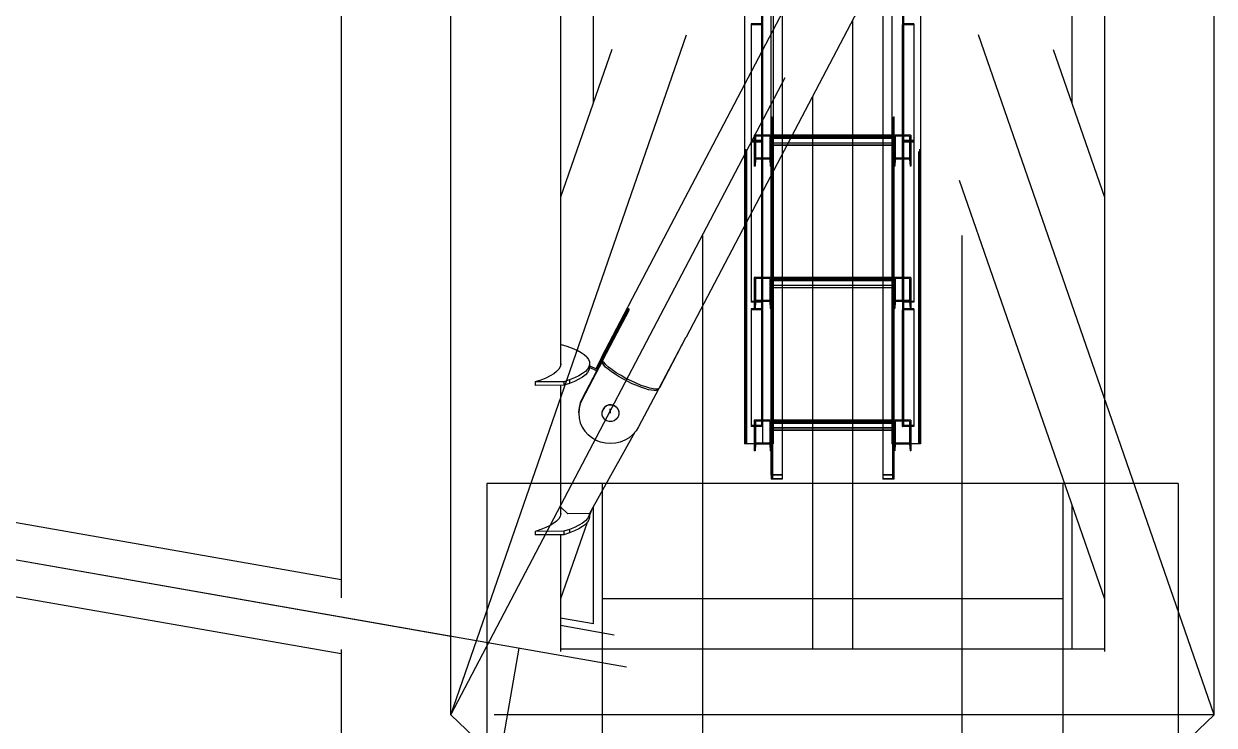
# Model space of a CAD drawing. Header units: millimetres. Extents: x 150209.93 to 150215.05, y 136675.65 to 136679.93.
# Drawn here: x 150211.237 to 150211.4023, y 136675.9511 to 136676.0486 of the extents above; entities that cross this region are included whole.
import ezdxf

# ---------------------------------------------------------------- set-up
doc = ezdxf.new("R2010")
doc.units = ezdxf.units.MM
doc.header["$LTSCALE"] = 0.25
for name, pattern in [('CENTER', [50.8, 31.75, -6.35, 6.35, -6.35]), ('HIDDEN', [9.525, 6.35, -3.175]), ('XKITLINE00', [0]), ('XKITLINE02', [4, 2, -2]), ('XKITLINE03', [6, 3, -1, 1, -1])]:
    doc.linetypes.add(name, pattern=pattern)

# ---------------------------------------------------------------- blocks, each defined once
blk = doc.blocks.new('çatıı')
at = {"color": 8, "linetype": 'CENTER'}
for p, q in [((12015, 1442.74), (12015, 3096.7)), ((12195, 1442.74), (12195, 3096.7)), ((11840, 1609.57), (12370, 2620.27)), ((11840, 1609.57), (11840, 2357.78)), ((12370, 1609.57), (12370, 2357.78)), ((11840, 1609.57), (12015, 2114.92)), ((12370, 1609.57), (12195, 2114.92)), ((11950.78, 1819.22), (11950.58, 1822.06)), ((11469.5, 1729.28), (12015, 1633.6)), ((11469.5, 1729.28), (12015, 1633.6)), ((11469.5, 1729.28), (11840, 1664.29)), ((11887.25, 1656), (11708.48, 637.15)), ((11887.25, 1656), (11729.82, 758.79)), ((11840, 1609.57), (12015, 1442.74)), ((12370, 1609.57), (11840, 1609.57)), ((12370, 1609.57), (12195, 1442.74))]:
    blk.add_line(p, q, dxfattribs=at)
at = {"color": 116, "linetype": 'XKITLINE02', "true_color": 0x136734}
for p, q in [((12062.5, 3025.09), (12062.5, 1776.2)), ((12062.5, 3022.24), (12062.5, 1792.91)), ((12063.35, 3024.89), (12063.35, 1776.01)), ((12063.35, 3022.43), (12063.35, 1773.55)), ((12070, 3025.09), (12070, 1776.08)), ((12140, 3024.82), (12140, 1776.08)), ((12146.65, 3024.77), (12146.65, 1776.01)), ((12146.65, 3022.43), (12146.65, 1773.55)), ((12147.5, 3025.09), (12147.5, 1776.2)), ((12147.5, 3022.24), (12147.5, 1792.91)), ((12044.65, 3002.41), (12044.65, 1798.89)), ((12045.18, 3000.84), (12045.18, 1797.94)), ((12062.42, 3000.84), (12062.42, 1797.94)), ((12062.95, 3002.41), (12062.95, 1798.89)), ((12147.05, 3002.41), (12147.05, 1798.89)), ((12147.58, 3000.84), (12147.58, 1797.94)), ((12164.82, 3000.84), (12164.82, 1797.94)), ((12165.35, 3002.41), (12165.35, 1798.89)), ((12166.2, 2977.62), (12166.2, 1797.82)), ((12063.8, 2643.09), (12063.8, 2085.53)), ((12055.7, 2095.49), (12055.7, 2069.66)), ((12055.7, 2095.49), (12055.7, 2008.52)), ((12056.5, 2095.49), (12056.5, 2007.86)), ((12070, 2097.35), (12070, 1999.02)), ((12153.5, 2095.49), (12153.5, 2007.86)), ((12154.3, 2095.49), (12154.3, 2008.52)), ((12055.7, 2089.6), (12048.5, 2089.6)), ((12048.5, 2089.6), (12048.5, 2082.36)), ((12056.5, 2088.94), (12048.5, 2088.94)), ((12063.8, 2085.53), (12063.8, 1987.2)), ((12161.5, 2088.94), (12153.5, 2088.94)), ((12161.5, 2089.6), (12154.3, 2089.6)), ((12161.5, 2089.6), (12161.5, 2007.86)), ((12048.5, 2082.49), (12048.5, 2007.86)), ((12056.5, 2071.19), (12056.5, 2007.86)), ((12043.8, 2047.39), (12043.8, 2046.97)), ((12043.8, 2047.39), (12043.8, 1949.06)), ((12050.5, 2012.29), (12050.5, 2006.85)), ((12062.5, 2012.29), (12050.5, 2012.29)), ((12050.5, 2009.18), (12050.5, 1996.31)), ((12051.56, 2011.6), (12051.18, 2006.85)), ((12061.43, 2011.6), (12051.56, 2011.6)), ((12051.56, 2011.6), (12051.56, 1995.62)), ((12056.5, 2014.41), (12055.7, 2014.41)), ((12061.43, 2011.6), (12061.82, 2006.85)), ((12061.43, 2011.6), (12061.43, 1995.62)), ((12062.5, 2012.29), (12062.5, 2002.13)), ((12062.5, 2012.29), (12062.5, 2005.14)), ((12076.96, 2012.29), (12062.5, 2012.29)), ((12147.5, 2011.45), (12062.5, 2011.45)), ((12076.06, 2010.58), (12062.5, 2010.58)), ((12147.5, 2010.04), (12062.5, 2010.04)), ((12062.5, 2008.7), (12062.5, 1996.31)), ((12147.5, 2012.29), (12140, 2012.29)), ((12147.5, 2010.58), (12140, 2010.58)), ((12147.5, 2012.29), (12147.5, 1996.31)), ((12147.5, 2012.29), (12147.5, 2006.85)), ((12159.5, 2012.29), (12147.5, 2012.29)), ((12147.5, 2012.29), (12147.5, 2005.14)), ((12148.56, 2011.6), (12148.18, 2006.85)), ((12148.56, 2011.6), (12148.56, 1995.62)), ((12158.43, 2011.6), (12148.56, 2011.6)), ((12153.5, 2014.41), (12153.5, 2007.86)), ((12154.3, 2014.41), (12153.5, 2014.41)), ((12154.3, 2014.41), (12154.3, 2008.52)), ((12158.43, 2011.6), (12158.43, 1995.62)), ((12158.43, 2011.6), (12158.82, 2006.85)), ((12159.5, 2012.29), (12159.5, 1996.31)), ((12159.5, 2012.29), (12159.5, 2006.85)), ((12055.7, 2008.52), (12048.5, 2008.52)), ((12056.5, 2007.86), (12048.5, 2007.86)), ((12048.5, 2007.86), (12048.5, 2005.37)), ((12056.5, 2007.86), (12048.5, 2007.86)), ((12055.7, 2007.36), (12048.5, 2007.36)), ((12048.5, 2005.37), (12048.5, 1896.25)), ((12051.18, 2006.85), (12050.5, 2006.85)), ((12050.5, 2006.85), (12050.5, 1990.87)), ((12051.18, 2006.85), (12051.18, 1990.87)), ((12055.7, 2007.36), (12055.7, 1891.78)), ((12056.5, 2002.9), (12055.7, 2002.9)), ((12056.5, 2007.86), (12056.5, 1891.78)), ((12062.5, 2006.85), (12061.82, 2006.85)), ((12061.82, 2006.85), (12061.82, 1990.87)), ((12147.5, 2006.85), (12062.5, 2006.85)), ((12147.5, 2006.75), (12062.5, 2006.75)), ((12147.5, 2005.24), (12062.5, 2005.24)), ((12073.21, 2005.14), (12062.5, 2005.14)), ((12062.5, 2002.13), (12062.5, 1990.87)), ((12147.5, 2005.14), (12140, 2005.14)), ((12147.5, 2006.85), (12147.5, 1990.87)), ((12148.18, 2006.85), (12147.5, 2006.85)), ((12148.18, 2006.85), (12148.18, 1990.87)), ((12161.5, 2007.86), (12153.5, 2007.86)), ((12153.5, 2007.86), (12153.5, 1891.78)), ((12161.5, 2007.86), (12153.5, 2007.86)), ((12154.3, 2002.9), (12153.5, 2002.9)), ((12161.5, 2008.52), (12154.3, 2008.52)), ((12154.3, 2007.36), (12154.3, 1891.78)), ((12161.5, 2007.36), (12154.3, 2007.36)), ((12158.82, 2006.85), (12158.82, 1990.87)), ((12159.5, 2006.85), (12158.82, 2006.85)), ((12159.5, 2006.85), (12159.5, 1990.87)), ((12161.5, 2008.52), (12161.5, 2007.86)), ((12161.5, 2007.86), (12161.5, 1896.25)), ((12050.5, 1996.31), (12050.5, 1990.87)), ((12062.5, 1996.31), (12050.5, 1996.31)), ((12051.56, 1995.62), (12051.18, 1990.87)), ((12061.43, 1995.62), (12051.56, 1995.62)), ((12055.7, 1995.73), (12055.7, 1891.78)), ((12061.43, 1995.62), (12061.82, 1990.87)), ((12062.5, 1996.31), (12062.5, 1990.87)), ((12147.5, 1996.31), (12147.5, 1990.87)), ((12159.5, 1996.31), (12147.5, 1996.31)), ((12148.56, 1995.62), (12148.18, 1990.87)), ((12158.43, 1995.62), (12148.56, 1995.62)), ((12158.43, 1995.62), (12158.82, 1990.87)), ((12159.5, 1996.31), (12159.5, 1990.87)), ((12051.18, 1990.87), (12050.5, 1990.87)), ((12062.5, 1990.87), (12061.82, 1990.87)), ((12148.18, 1990.87), (12147.5, 1990.87)), ((12159.5, 1990.87), (12158.82, 1990.87)), ((12050.5, 1913.32), (12050.5, 1907.87)), ((12062.5, 1913.32), (12050.5, 1913.32)), ((12050.5, 1913.32), (12050.5, 1896.74)), ((12051.56, 1912.63), (12051.18, 1907.87)), ((12061.43, 1912.63), (12051.56, 1912.63)), ((12051.56, 1912.63), (12051.56, 1896.64)), ((12061.43, 1912.63), (12061.82, 1907.87)), ((12061.43, 1912.63), (12061.43, 1896.64)), ((12062.5, 1913.32), (12062.5, 1907.87)), ((12062.5, 1913.32), (12062.5, 1897.33)), ((12062.5, 1913.32), (12062.5, 1906.16)), ((12070, 1913.32), (12062.5, 1913.32)), ((12147.5, 1912.47), (12062.5, 1912.47)), ((12070, 1911.61), (12062.5, 1911.61)), ((12147.5, 1911.06), (12062.5, 1911.06)), ((12147.5, 1913.32), (12140, 1913.32)), ((12147.5, 1911.61), (12140, 1911.61)), ((12147.5, 1913.32), (12147.5, 1897.33)), ((12147.5, 1913.32), (12147.5, 1907.87)), ((12159.5, 1913.32), (12147.5, 1913.32)), ((12147.5, 1913.32), (12147.5, 1906.16)), ((12148.56, 1912.63), (12148.18, 1907.87)), ((12148.56, 1912.63), (12148.56, 1896.64)), ((12158.43, 1912.63), (12148.56, 1912.63)), ((12158.43, 1912.63), (12158.43, 1896.64)), ((12158.43, 1912.63), (12158.82, 1907.87)), ((12159.5, 1913.32), (12159.5, 1897.33)), ((12159.5, 1913.32), (12159.5, 1907.87)), ((12051.18, 1907.87), (12050.5, 1907.87)), ((12050.5, 1907.87), (12050.5, 1891.89)), ((12051.18, 1907.87), (12051.18, 1891.89)), ((12062.5, 1907.87), (12061.82, 1907.87)), ((12061.82, 1907.87), (12061.82, 1891.89)), ((12062.5, 1907.87), (12062.5, 1891.89)), ((12147.5, 1907.87), (12062.5, 1907.87)), ((12147.5, 1907.78), (12062.5, 1907.78)), ((12147.5, 1906.26), (12062.5, 1906.26)), ((12070, 1906.16), (12062.5, 1906.16)), ((12147.5, 1906.16), (12140, 1906.16)), ((12147.5, 1907.87), (12147.5, 1891.89)), ((12148.18, 1907.87), (12147.5, 1907.87)), ((12148.18, 1907.87), (12148.18, 1891.89)), ((12158.82, 1907.87), (12158.82, 1891.89)), ((12159.5, 1907.87), (12158.82, 1907.87)), ((12159.5, 1907.87), (12159.5, 1891.89)), ((12056.5, 1896.74), (12048.5, 1896.74)), ((12055.7, 1896.25), (12048.5, 1896.25)), ((12062.5, 1897.33), (12050.5, 1897.33)), ((12051.56, 1896.64), (12051.18, 1891.89)), ((12061.43, 1896.64), (12051.56, 1896.64)), ((12056.5, 1897.54), (12055.7, 1897.54)), ((12055.7, 1897.54), (12055.7, 1891.65)), ((12055.7, 1897.54), (12055.7, 1810.56)), ((12056.5, 1897.54), (12056.5, 1890.99)), ((12056.5, 1897.54), (12056.5, 1809.91)), ((12061.43, 1896.64), (12061.82, 1891.89)), ((12062.5, 1897.33), (12062.5, 1891.89)), ((12147.5, 1897.33), (12147.5, 1891.89)), ((12159.5, 1897.33), (12147.5, 1897.33)), ((12148.56, 1896.64), (12148.18, 1891.89)), ((12158.43, 1896.64), (12148.56, 1896.64)), ((12153.5, 1897.54), (12153.5, 1809.91)), ((12154.3, 1897.54), (12153.5, 1897.54)), ((12161.5, 1896.74), (12153.5, 1896.74)), ((12154.3, 1897.54), (12154.3, 1810.56)), ((12161.5, 1896.25), (12154.3, 1896.25)), ((12158.43, 1896.64), (12158.82, 1891.89)), ((12159.5, 1897.33), (12159.5, 1891.89)), ((12055.7, 1891.65), (12048.5, 1891.65)), ((12048.5, 1891.65), (12048.5, 1890.99)), ((12048.5, 1891.65), (12048.5, 1809.91)), ((12056.5, 1890.99), (12048.5, 1890.99)), ((12051.18, 1891.89), (12050.5, 1891.89)), ((12056.5, 1891.78), (12055.7, 1891.78)), ((12062.5, 1891.89), (12061.82, 1891.89)), ((12148.18, 1891.89), (12147.5, 1891.89)), ((12154.3, 1891.78), (12153.5, 1891.78)), ((12161.5, 1890.99), (12153.5, 1890.99)), ((12161.5, 1891.65), (12154.3, 1891.65)), ((12159.5, 1891.89), (12158.82, 1891.89)), ((12161.5, 1891.65), (12161.5, 1809.91)), ((12055.7, 1810.56), (12048.5, 1810.56)), ((12050.5, 1814.34), (12050.5, 1808.9)), ((12062.5, 1814.34), (12050.5, 1814.34)), ((12050.5, 1814.34), (12050.5, 1797.82)), ((12051.56, 1813.65), (12051.18, 1808.9)), ((12061.43, 1813.65), (12051.56, 1813.65)), ((12051.56, 1813.65), (12051.56, 1797.66)), ((12056.5, 1816.45), (12055.7, 1816.45)), ((12061.43, 1813.65), (12061.82, 1808.9)), ((12061.43, 1813.65), (12061.43, 1797.66)), ((12062.5, 1814.34), (12062.5, 1808.8)), ((12062.5, 1814.34), (12062.5, 1797.82)), ((12062.5, 1814.34), (12062.5, 1807.19)), ((12070, 1814.34), (12062.5, 1814.34)), ((12147.5, 1813.5), (12062.5, 1813.5)), ((12070, 1812.63), (12062.5, 1812.63)), ((12147.5, 1812.09), (12062.5, 1812.09)), ((12147.5, 1814.34), (12140, 1814.34)), ((12147.5, 1812.63), (12140, 1812.63)), ((12147.5, 1814.34), (12147.5, 1798.36)), ((12147.5, 1814.34), (12147.5, 1808.9)), ((12159.5, 1814.34), (12147.5, 1814.34)), ((12147.5, 1814.34), (12147.5, 1807.19)), ((12148.56, 1813.65), (12148.18, 1808.9)), ((12148.56, 1813.65), (12148.56, 1797.66)), ((12158.43, 1813.65), (12148.56, 1813.65)), ((12153.5, 1816.45), (12153.5, 1809.91)), ((12154.3, 1816.45), (12153.5, 1816.45)), ((12154.3, 1816.45), (12154.3, 1810.56)), ((12161.5, 1810.56), (12154.3, 1810.56)), ((12158.43, 1813.65), (12158.43, 1797.66)), ((12158.43, 1813.65), (12158.82, 1808.9)), ((12159.5, 1814.34), (12159.5, 1798.36)), ((12159.5, 1814.34), (12159.5, 1808.9)), ((12161.5, 1810.56), (12161.5, 1809.91)), ((12056.5, 1809.91), (12048.5, 1809.91)), ((12051.18, 1808.9), (12050.5, 1808.9)), ((12050.5, 1808.9), (12050.5, 1797.82)), ((12051.18, 1808.9), (12051.18, 1792.91)), ((12062.5, 1808.9), (12061.82, 1808.9)), ((12061.82, 1808.9), (12061.82, 1792.91)), ((12147.5, 1808.9), (12062.5, 1808.9)), ((12062.5, 1808.8), (12062.5, 1797.82)), ((12147.5, 1808.8), (12062.5, 1808.8)), ((12147.5, 1807.28), (12062.5, 1807.28)), ((12070, 1807.19), (12062.5, 1807.19)), ((12147.5, 1807.19), (12140, 1807.19)), ((12147.5, 1808.9), (12147.5, 1792.91)), ((12148.18, 1808.9), (12147.5, 1808.9)), ((12148.18, 1808.9), (12148.18, 1792.91)), ((12161.5, 1809.91), (12153.5, 1809.91)), ((12158.82, 1808.9), (12158.82, 1792.91)), ((12159.5, 1808.9), (12158.82, 1808.9)), ((12159.5, 1808.9), (12159.5, 1792.91)), ((12044.65, 1798.89), (12043.8, 1798.89)), ((12044.65, 1798.89), (12045.18, 1797.94)), ((12062.42, 1797.94), (12045.18, 1797.94)), ((12062.5, 1798.36), (12050.5, 1798.36)), ((12062.95, 1798.89), (12062.42, 1797.94)), ((12063.8, 1798.89), (12062.95, 1798.89)), ((12147.05, 1798.89), (12146.2, 1798.89)), ((12147.05, 1798.89), (12147.58, 1797.94)), ((12147.5, 1798.36), (12147.5, 1797.82)), ((12159.5, 1798.36), (12147.5, 1798.36)), ((12164.82, 1797.94), (12147.58, 1797.94)), ((12159.5, 1798.36), (12159.5, 1797.82)), ((12165.35, 1798.89), (12164.82, 1797.94)), ((12166.2, 1798.89), (12165.35, 1798.89)), ((12070, 1776.2), (12062.5, 1776.2)), ((12062.5, 1776.2), (12062.5, 1773.35)), ((12070, 1776.08), (12063.35, 1776.01)), ((12063.35, 1776.01), (12063.35, 1773.55)), ((12070, 1773.47), (12063.35, 1773.55)), ((12070, 1776.2), (12070, 1776.08)), ((12070, 1773.47), (12070, 1773.35)), ((12147.5, 1776.2), (12140, 1776.2)), ((12146.65, 1776.01), (12140, 1776.08)), ((12146.65, 1773.55), (12140, 1773.47)), ((12146.65, 1776.01), (12146.65, 1773.55)), ((12147.5, 1776.2), (12147.5, 1773.35))]:
    blk.add_line(p, q, dxfattribs=at)
at = {"color": 1, "linetype": 'XKITLINE03'}
for p, q in [((12062.5, 1776.2), (12062.5, 3025.09)), ((12147.5, 3025.09), (12147.5, 1776.2)), ((12056.5, 2986.08), (12056.5, 1798.36)), ((12056.5, 2088.94), (12056.5, 2007.86)), ((12153.5, 2007.86), (12153.5, 2088.94)), ((12062.5, 2012.29), (12062.5, 1996.31)), ((12062.5, 2010.58), (12147.5, 2010.58)), ((12147.5, 1996.31), (12147.5, 2012.29)), ((12056.5, 2007.86), (12056.5, 1896.74)), ((12153.5, 1896.74), (12153.5, 2007.86)), ((12062.5, 1913.32), (12062.5, 1897.33)), ((12062.5, 1911.61), (12147.5, 1911.61)), ((12147.5, 1897.33), (12147.5, 1913.32)), ((12056.5, 1890.99), (12056.5, 1809.91)), ((12153.5, 1809.91), (12153.5, 1890.99)), ((12062.5, 1814.34), (12062.5, 1798.36)), ((12062.5, 1812.63), (12147.5, 1812.63)), ((12147.5, 1798.36), (12147.5, 1814.34))]:
    blk.add_line(p, q, dxfattribs=at)
at = {"color": 7, "linetype": 'XKITLINE00'}
for p, q in [((12043.8, 2597.45), (12043.8, 2047.39)), ((12063.8, 2597.45), (12063.8, 2085.53)), ((12166.2, 2182.47), (12166.2, 1797.82)), ((12146.2, 2144.33), (12146.2, 1797.82)), ((12140, 2132.51), (12140, 1773.35)), ((12140, 2010.58), (12076.06, 2010.58)), ((12140, 2012.29), (12076.96, 2012.29)), ((12140, 2005.14), (12073.21, 2005.14)), ((12070, 1999.02), (12070, 1773.35)), ((12063.8, 1987.2), (12063.8, 1797.82)), ((12043.8, 1949.06), (12043.8, 1797.82)), ((12140, 1913.32), (12070, 1913.32)), ((12140, 1911.61), (12070, 1911.61)), ((12140, 1906.16), (12070, 1906.16)), ((12140, 1814.34), (12070, 1814.34)), ((12140, 1812.63), (12070, 1812.63)), ((12140, 1807.19), (12070, 1807.19)), ((12063.8, 1797.82), (12043.8, 1797.82)), ((12050.5, 1797.82), (12050.5, 1792.91)), ((12051.56, 1797.66), (12051.18, 1792.91)), ((12061.43, 1797.66), (12051.56, 1797.66)), ((12061.43, 1797.66), (12061.82, 1792.91)), ((12062.5, 1797.82), (12062.5, 1792.91)), ((12166.2, 1797.82), (12146.2, 1797.82)), ((12147.5, 1797.82), (12147.5, 1792.91)), ((12148.56, 1797.66), (12148.18, 1792.91)), ((12158.43, 1797.66), (12148.56, 1797.66)), ((12158.43, 1797.66), (12158.82, 1792.91)), ((12159.5, 1797.82), (12159.5, 1792.91)), ((12051.18, 1792.91), (12050.5, 1792.91)), ((12062.5, 1792.91), (12061.82, 1792.91)), ((12062.5, 1792.91), (12062.5, 1773.35)), ((12147.5, 1792.91), (12147.5, 1773.35)), ((12148.18, 1792.91), (12147.5, 1792.91)), ((12159.5, 1792.91), (12158.82, 1792.91)), ((12070, 1773.35), (12062.5, 1773.35)), ((12147.5, 1773.35), (12140, 1773.35))]:
    blk.add_line(p, q, dxfattribs=at)
at = {"color": 8, "linetype": 'XKITLINE00'}
for p, q in [((12225.35, 2393.6), (11963.29, 1893.86)), ((12265.61, 2372.05), (12003.55, 1872.31)), ((11763.8, 2357.78), (11763.8, 1690.92)), ((11916.2, 2357.78), (11916.2, 1852.69)), ((12293.8, 2357.78), (12293.8, 1653.65)), ((11938.8, 2195.41), (11938.8, 2034.4)), ((12271.2, 2195.41), (12271.2, 2034.4)), ((12118.8, 2092.08), (12118.8, 1655.16)), ((11951.77, 2071.87), (11916.2, 1969.14)), ((12258.22, 2071.87), (12293.8, 1969.14)), ((12091.2, 2039.44), (12091.2, 1655.16)), ((12193.01, 1981.14), (12293.8, 1690.1)), ((11962.95, 1893.12), (11962.79, 1892.81)), ((11963.09, 1893.41), (11962.95, 1893.12)), ((11963.2, 1893.65), (11963.09, 1893.41)), ((11963.28, 1893.84), (11963.2, 1893.65)), ((11963.29, 1893.86), (11963.28, 1893.84)), ((11963.27, 1890.72), (11931.12, 1829.41)), ((11962.63, 1892.5), (11944.52, 1857.95)), ((11962.74, 1891), (11944.62, 1856.46)), ((11963.26, 1890.08), (11945.15, 1855.53)), ((11963.3, 1890.29), (11945.19, 1855.75)), ((11962.79, 1892.81), (11962.63, 1892.5)), ((11962.9, 1891.29), (11962.74, 1891)), ((11963.49, 1890.64), (11962.74, 1891)), ((11963.06, 1891.53), (11962.9, 1891.29)), ((11963.57, 1890.96), (11962.9, 1891.29)), ((11963.21, 1891.71), (11963.06, 1891.53)), ((11963.33, 1891.81), (11963.21, 1891.71)), ((11963.41, 1890.4), (11963.26, 1890.08)), ((11963.27, 1890.72), (11963.3, 1890.29)), ((11963.48, 1890.62), (11963.27, 1890.72)), ((11963.34, 1890.25), (11963.3, 1890.29)), ((11963.43, 1891.83), (11963.33, 1891.81)), ((11963.52, 1890.73), (11963.41, 1890.4)), ((11963.52, 1891.75), (11963.44, 1891.82)), ((11963.52, 1891.75), (11963.59, 1891.58)), ((11963.59, 1891.05), (11963.52, 1890.73)), ((11963.59, 1891.58), (11963.62, 1891.34)), ((11963.62, 1891.34), (11963.59, 1891.05)), ((12002.6, 1870.95), (11984.49, 1836.4)), ((12003.02, 1871.41), (11984.91, 1836.87)), ((12002.77, 1871.26), (12002.6, 1870.95)), ((12002.94, 1871.56), (12002.77, 1871.26)), ((12003.02, 1871.41), (12002.9, 1871.47)), ((12003.12, 1871.83), (12002.94, 1871.56)), ((12003.18, 1871.7), (12003.02, 1871.41)), ((12003.18, 1871.7), (12003.07, 1871.76)), ((12003.28, 1872.05), (12003.12, 1871.83)), ((12003.32, 1871.96), (12003.18, 1871.7)), ((12003.41, 1872.21), (12003.28, 1872.05)), ((12003.43, 1872.15), (12003.32, 1871.96)), ((12003.51, 1872.3), (12003.41, 1872.21)), ((12003.51, 1872.27), (12003.43, 1872.15)), ((12003.55, 1872.31), (12003.51, 1872.27)), ((12003.55, 1872.31), (12003.51, 1872.3)), ((11916.71, 1866.71), (11916.2, 1866.7)), ((11920.79, 1865.43), (11916.71, 1866.71)), ((11924.45, 1864.07), (11920.79, 1865.43)), ((11927.65, 1862.64), (11924.45, 1864.07)), ((11930.37, 1861.15), (11927.65, 1862.64)), ((11932.6, 1859.6), (11930.37, 1861.15)), ((11916.27, 1852.99), (11915.85, 1851.34)), ((11916.2, 1854.09), (11916.27, 1852.99)), ((11945.18, 1855.49), (11931.17, 1828.76)), ((11934.31, 1858), (11932.6, 1859.6)), ((11934.31, 1858), (11935.5, 1856.38)), ((11935.5, 1856.38), (11936.15, 1854.74)), ((11936.27, 1853.08), (11935.85, 1851.43)), ((11936.15, 1854.74), (11936.27, 1853.08)), ((11936.27, 1853.08), (11936.27, 1850.67)), ((11941.64, 1849.47), (11936.27, 1852.07)), ((11944.39, 1857.19), (11940.6, 1849.97)), ((11944.12, 1855.95), (11940.91, 1849.82)), ((11944.13, 1856.16), (11944.11, 1855.8)), ((11944.11, 1855.8), (11944.18, 1855.41)), ((11944.5, 1856.86), (11944.13, 1856.16)), ((11944.23, 1856.47), (11944.13, 1856.16)), ((11944.71, 1856.42), (11944.18, 1855.41)), ((11944.18, 1855.41), (11944.33, 1854.98)), ((11944.47, 1856.93), (11944.23, 1856.47)), ((11945.01, 1856.27), (11944.33, 1854.98)), ((11944.48, 1854.91), (11944.33, 1854.98)), ((11944.52, 1857.95), (11944.35, 1857.32)), ((11944.35, 1857.32), (11944.62, 1856.46)), ((11945.16, 1856.2), (11944.62, 1856.46)), ((11945.42, 1855.14), (11944.85, 1854.05)), ((11944.85, 1854.05), (11945.91, 1852.72)), ((11945.16, 1856.2), (11945.01, 1856.27)), ((11945.15, 1855.53), (11945.72, 1854.71)), ((11945.24, 1855.7), (11945.19, 1855.75)), ((11945.19, 1855.75), (11945.2, 1855.63)), ((11945.72, 1854.71), (11947.28, 1853.05)), ((11946.51, 1853.86), (11945.91, 1852.72)), ((11947.41, 1851.23), (11945.91, 1852.72)), ((11949.38, 1851.22), (11947.28, 1853.05)), ((11905.89, 1843.55), (11902.43, 1842.16)), ((11908.89, 1845.01), (11905.89, 1843.55)), ((11911.4, 1846.53), (11908.89, 1845.01)), ((11913.4, 1848.1), (11911.4, 1846.53)), ((11914.89, 1849.71), (11913.4, 1848.1)), ((11915.85, 1851.34), (11914.89, 1849.71)), ((11925.89, 1843.64), (11922.42, 1842.25)), ((11928.88, 1845.1), (11925.89, 1843.64)), ((11931.39, 1846.62), (11928.88, 1845.1)), ((11931.39, 1844.21), (11928.88, 1842.69)), ((11933.4, 1848.19), (11931.39, 1846.62)), ((11933.4, 1845.78), (11931.39, 1844.21)), ((11934.89, 1849.8), (11933.4, 1848.19)), ((11934.89, 1847.38), (11933.4, 1845.78)), ((11935.85, 1851.43), (11934.89, 1849.8)), ((11935.85, 1849.02), (11934.89, 1847.38)), ((11936.27, 1850.67), (11935.85, 1849.02)), ((11941.12, 1848.48), (11936.27, 1850.83)), ((11949.3, 1849.62), (11947.41, 1851.23)), ((11951.55, 1847.93), (11949.3, 1849.62)), ((11951.94, 1849.27), (11949.38, 1851.22)), ((11954.1, 1846.19), (11951.55, 1847.93)), ((11954.89, 1847.27), (11951.94, 1849.27)), ((11956.88, 1844.45), (11954.1, 1846.19)), ((11958.14, 1845.27), (11954.89, 1847.27)), ((11959.84, 1842.75), (11956.88, 1844.45)), ((11961.59, 1843.33), (11958.14, 1845.27)), ((11965.13, 1841.52), (11961.59, 1843.33)), ((11902.43, 1842.16), (11898.52, 1840.85)), ((11918.52, 1840.94), (11898.52, 1840.85)), ((11898.52, 1840.85), (11898.52, 1838.43)), ((11918.52, 1838.52), (11898.52, 1838.43)), ((11916.2, 1838.51), (11916.2, 1748.82)), ((11916.23, 1838.51), (11916.23, 1754.13)), ((11922.42, 1842.25), (11918.52, 1840.94)), ((11918.52, 1840.94), (11918.52, 1838.52)), ((11922.42, 1839.84), (11918.52, 1838.52)), ((11922.42, 1842.25), (11922.42, 1839.84)), ((11925.89, 1841.23), (11922.42, 1839.84)), ((11928.88, 1842.69), (11925.89, 1841.23)), ((11962.9, 1841.13), (11959.84, 1842.75)), ((11965.98, 1839.63), (11962.9, 1841.13)), ((11968.66, 1839.89), (11965.13, 1841.52)), ((11969.02, 1838.28), (11965.98, 1839.63)), ((11972.07, 1838.49), (11968.66, 1839.89)), ((11971.94, 1837.12), (11969.02, 1838.28)), ((11984.35, 1836.32), (11970.39, 1809.69)), ((11974.67, 1836.18), (11971.94, 1837.12)), ((11975.26, 1837.36), (11972.07, 1838.49)), ((11977.14, 1835.48), (11974.67, 1836.18)), ((11978.12, 1836.54), (11975.26, 1837.36)), ((11979.3, 1835.03), (11977.14, 1835.48)), ((11980.58, 1836.04), (11978.12, 1836.54)), ((11981.1, 1834.85), (11979.3, 1835.03)), ((11982.56, 1835.89), (11980.58, 1836.04)), ((11983.01, 1835.95), (11982.48, 1834.94)), ((11983.42, 1835.3), (11982.48, 1834.94)), ((11984, 1836.09), (11982.56, 1835.89)), ((11983.83, 1836.07), (11983.42, 1835.3)), ((11984.49, 1836.4), (11984, 1836.09)), ((11984.91, 1836.87), (11984.77, 1836.94)), ((11931.12, 1829.41), (11929.8, 1826.32)), ((11931.17, 1828.76), (11929.85, 1825.67)), ((11931.12, 1829.41), (11931.17, 1828.76)), ((11982.48, 1834.94), (11981.1, 1834.85)), ((11929, 1823.07), (11928.73, 1819.74)), ((11928.73, 1819.74), (11928.78, 1819.1)), ((11929.05, 1822.42), (11928.78, 1819.1)), ((11928.78, 1819.1), (11929.05, 1815.77)), ((11929.8, 1826.32), (11929, 1823.07)), ((11929.85, 1825.67), (11929.05, 1822.42)), ((11929.8, 1826.32), (11929.85, 1825.67)), ((11945.45, 1821.54), (11944.91, 1819.93)), ((11944.91, 1819.93), (11944.91, 1818.24)), ((11945.46, 1821.34), (11944.92, 1819.73)), ((11944.92, 1819.73), (11944.93, 1818.03)), ((11945.67, 1821.98), (11945.45, 1821.54)), ((11945.45, 1821.54), (11945.46, 1821.34)), ((11945.69, 1821.77), (11945.46, 1821.34)), ((11946.7, 1823.35), (11945.67, 1821.98)), ((11945.67, 1821.98), (11945.69, 1821.77)), ((11946.72, 1823.15), (11945.69, 1821.77)), ((11948.12, 1824.36), (11946.7, 1823.35)), ((11948.13, 1824.15), (11946.72, 1823.15)), ((11949.78, 1824.89), (11948.12, 1824.36)), ((11949.8, 1824.68), (11948.13, 1824.15)), ((11951.54, 1824.9), (11949.78, 1824.89)), ((11951.55, 1824.69), (11949.8, 1824.68)), ((11953.2, 1824.39), (11951.54, 1824.9)), ((11953.22, 1824.18), (11951.55, 1824.69)), ((11953.2, 1824.39), (11953.22, 1824.18)), ((11953.65, 1824.17), (11953.2, 1824.39)), ((11953.66, 1823.96), (11953.22, 1824.18)), ((11953.65, 1824.17), (11953.66, 1823.96)), ((11955.07, 1823.18), (11953.65, 1824.17)), ((11955.08, 1822.98), (11953.66, 1823.96)), ((11955.07, 1823.18), (11956.1, 1821.82)), ((11955.08, 1822.98), (11956.11, 1821.61)), ((11956.1, 1821.82), (11956.64, 1820.21)), ((11956.11, 1821.61), (11956.66, 1820.01)), ((11956.64, 1820.21), (11956.66, 1820.01)), ((11956.66, 1820.01), (11956.66, 1818.31)), ((11929.05, 1815.77), (11929.86, 1812.53)), ((11929.86, 1812.53), (11931.19, 1809.46)), ((11944.93, 1818.03), (11945.47, 1816.43)), ((11945.47, 1816.43), (11946.5, 1815.06)), ((11947.92, 1814.08), (11946.5, 1815.06)), ((11948.36, 1813.86), (11947.92, 1814.08)), ((11950.03, 1813.35), (11948.36, 1813.86)), ((11951.78, 1813.36), (11950.03, 1813.35)), ((11953.45, 1813.89), (11951.78, 1813.36)), ((11954.86, 1814.89), (11953.45, 1813.89)), ((11955.89, 1816.27), (11954.86, 1814.89)), ((11956.12, 1816.7), (11955.89, 1816.27)), ((11956.66, 1818.31), (11956.12, 1816.7)), ((11931.19, 1809.46), (11933, 1806.63)), ((11933, 1806.63), (11935.24, 1804.1)), ((11937.87, 1801.95), (11935.24, 1804.1)), ((11967.84, 1805.98), (11936.22, 1749.4)), ((11940.81, 1800.23), (11937.87, 1801.95)), ((11963.73, 1802.1), (11960.79, 1800.34)), ((11966.35, 1804.28), (11963.73, 1802.1)), ((11968.59, 1806.83), (11966.35, 1804.28)), ((11970.39, 1809.69), (11968.59, 1806.83)), ((11944, 1798.97), (11940.81, 1800.23)), ((11947.36, 1798.21), (11944, 1798.97)), ((11950.8, 1797.97), (11947.36, 1798.21)), ((11954.24, 1798.25), (11950.8, 1797.97)), ((11957.6, 1799.05), (11954.24, 1798.25)), ((11960.79, 1800.34), (11957.6, 1799.05)), ((11763.8, 1703.44), (11475.24, 1754.06)), ((11916.2, 1754.47), (11916.23, 1754.13)), ((11921.23, 1749.33), (11916.23, 1754.13)), ((11938.8, 1754), (11938.8, 1672.75)), ((12271.2, 1755.36), (12271.2, 1655.16)), ((11913.4, 1744.23), (11911.4, 1742.66)), ((11914.89, 1745.84), (11913.4, 1744.23)), ((11915.85, 1747.47), (11914.89, 1745.84)), ((11916.27, 1749.12), (11915.85, 1747.47)), ((11916.2, 1750.23), (11916.27, 1749.12)), ((11936.22, 1749.4), (11921.23, 1749.33)), ((11933.4, 1744.32), (11931.39, 1742.75)), ((11934.89, 1745.93), (11933.4, 1744.32)), ((11935.85, 1747.56), (11934.89, 1745.93)), ((11935.85, 1745.15), (11934.89, 1743.52)), ((11936.27, 1749.21), (11935.85, 1747.56)), ((11936.27, 1746.8), (11935.85, 1745.15)), ((11936.25, 1749.45), (11936.27, 1749.21)), ((11937.56, 1751.78), (11936.27, 1748.07)), ((11936.27, 1749.21), (11936.27, 1746.8)), ((11902.43, 1738.29), (11898.52, 1736.98)), ((11918.52, 1737.07), (11898.52, 1736.98)), ((11898.52, 1736.98), (11898.52, 1734.56)), ((11905.89, 1739.68), (11902.43, 1738.29)), ((11908.89, 1741.14), (11905.89, 1739.68)), ((11911.4, 1742.66), (11908.89, 1741.14)), ((11934.58, 1743.18), (11916.2, 1690.1)), ((11922.42, 1738.38), (11918.52, 1737.07)), ((11918.52, 1737.07), (11918.52, 1734.66)), ((11922.42, 1735.97), (11918.52, 1734.66)), ((11925.89, 1739.77), (11922.42, 1738.38)), ((11922.42, 1738.38), (11922.42, 1735.97)), ((11925.89, 1737.36), (11922.42, 1735.97)), ((11928.88, 1741.23), (11925.89, 1739.77)), ((11928.88, 1738.82), (11925.89, 1737.36)), ((11931.39, 1742.75), (11928.88, 1741.23)), ((11931.39, 1740.34), (11928.88, 1738.82)), ((11933.4, 1741.91), (11931.39, 1740.34)), ((11934.89, 1743.52), (11933.4, 1741.91)), ((11918.52, 1734.66), (11898.52, 1734.56)), ((11916.2, 1734.64), (11916.2, 1653.65)), ((11763.8, 1651.87), (11478.06, 1701.99)), ((11939.04, 1672.71), (11916.2, 1676.71)), ((11953.43, 1665), (11916.2, 1671.53)), ((11763.8, 1655.05), (11763.8, 1589.81)), ((12293.8, 1655.22), (11916.2, 1655.22))]:
    blk.add_line(p, q, dxfattribs=at)
at = {"color": 5, "linetype": 'XKITLINE00'}
for p, q in [((11945, 1770.27), (11865, 1770.27)), ((11865, 1770.27), (11865, 1435.73)), ((11945, 1770.27), (11945, 1404.19)), ((12091.2, 1770.27), (11945, 1770.27)), ((11945, 1770.27), (11945, 1690.27)), ((12265, 1770.27), (12091.2, 1770.27)), ((12345, 1770.27), (12265, 1770.27)), ((12265, 1770.27), (12265, 1404.19)), ((12265, 1770.27), (12265, 1690.27)), ((12345, 1770.27), (12345, 1480.46)), ((12118.8, 1690.27), (12091.2, 1690.27)), ((12118.8, 1690.27), (12091.2, 1690.27)), ((12265, 1690.27), (12265, 1198.22))]:
    blk.add_line(p, q, dxfattribs=at)
at = {"color": 5, "linetype": 'HIDDEN'}
for p, q in [((12091.2, 1690.27), (11945, 1690.27)), ((12265, 1690.27), (11945, 1690.27)), ((11945, 1690.27), (11945, 1404.19)), ((12265, 1690.27), (12118.8, 1690.27)), ((12265, 1690.27), (12118.8, 1690.27)), ((12265, 1690.27), (12265, 1404.19))]:
    blk.add_line(p, q, dxfattribs=at)
at = {"color": 1, "linetype": 'XKITLINE00'}
for centre in [(12056.5, 2088.94), (12153.5, 2088.94), (12062.5, 2012.29), (12062.5, 2010.58), (12147.5, 2012.29), (12147.5, 2010.58), (12056.5, 2007.86), (12056.5, 2007.86), (12153.5, 2007.86), (12153.5, 2007.86), (12062.5, 1996.31), (12147.5, 1996.31), (12062.5, 1913.32), (12062.5, 1911.61), (12147.5, 1913.32), (12147.5, 1911.61), (12056.5, 1896.74), (12062.5, 1897.33), (12147.5, 1897.33), (12153.5, 1896.74), (12056.5, 1890.99), (12153.5, 1890.99), (12062.5, 1814.34), (12062.5, 1812.63), (12147.5, 1814.34), (12147.5, 1812.63), (12056.5, 1809.91), (12153.5, 1809.91), (12056.5, 1798.36), (12062.5, 1798.36), (12147.5, 1798.36), (12062.5, 1776.2), (12147.5, 1776.2)]:
    blk.add_circle(centre, 0.05, dxfattribs=at)
at = {"color": 8, "linetype": 'XKITLINE00'}
for centre in [(11950.58, 1822.06), (11950.78, 1819.22), (11840, 1664.29), (11887.25, 1656), (11887.25, 1656), (12015, 1633.6), (12015, 1633.6), (11840, 1609.57), (11840, 1609.57), (11840, 1609.57), (11840, 1609.57), (11840, 1609.57), (12370, 1609.57), (12370, 1609.57), (12370, 1609.57), (12370, 1609.57)]:
    blk.add_circle(centre, 0.05, dxfattribs=at)

msp = doc.modelspace()

# ---------------------------------------------------------------- block references
at = {"xscale": 0.0002000170049888334, "yscale": 0.0002000170049888334, "zscale": 0.0002000170049888334}
msp.add_blockref('çatıı', (150208.92807, 136675.63059), dxfattribs=at)

doc.saveas('drawing.dxf')
